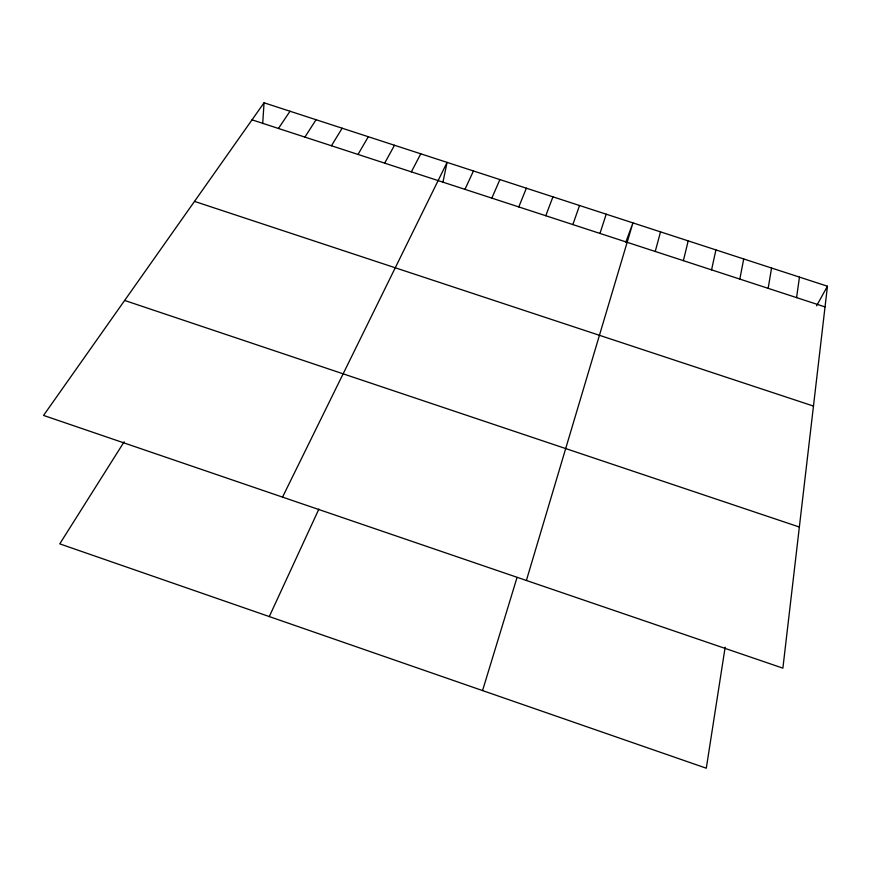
<?xml version="1.0" encoding="UTF-8"?>
<svg xmlns="http://www.w3.org/2000/svg" width="871" height="871" viewBox="0 0 871 871"><rect width="100%" height="100%" fill="white"/><g stroke="black" fill="none" stroke-linecap="round" stroke-linejoin="round"><path stroke-width="1.31" d="M262.694 123.628L264.055 102.789L827.45 286.221L782.887 668.155L43.55 415.423L264.055 102.789M796.573 297.61L799.469 277.109M725.151 647.218L706.294 768.211L59.761 543.863L124.15 441.804M768.168 288.345L771.554 268.028M739.838 279.09L743.703 258.959M442.914 182.311L447.084 162.376L282.531 497.123M711.563 269.858L715.918 249.912M683.365 260.658L688.199 240.886M655.232 251.469L660.534 231.871M526.389 580.478L632.934 222.889L625.813 242.182M482.556 690.572L517.047 577.462M599.967 233.428L606.216 214.19M572.846 224.576L579.542 205.502M545.779 215.736L552.933 196.846M518.778 206.917L526.389 188.201M491.832 198.12L499.9 179.568M269.291 616.57L318.906 509.045M464.951 189.345L473.465 170.966M411.373 171.859L420.769 153.808M384.666 163.138L394.509 145.261M816.573 305.83L827.45 286.221M358.025 154.439L368.302 136.725M331.437 145.762L342.151 128.211M304.904 137.095L316.064 119.719M278.437 128.462L290.032 111.238M252.035 119.839L825.033 306.908M194.505 201.397L813.47 406.071M124.64 300.451L799.36 527.031"/></g></svg>
